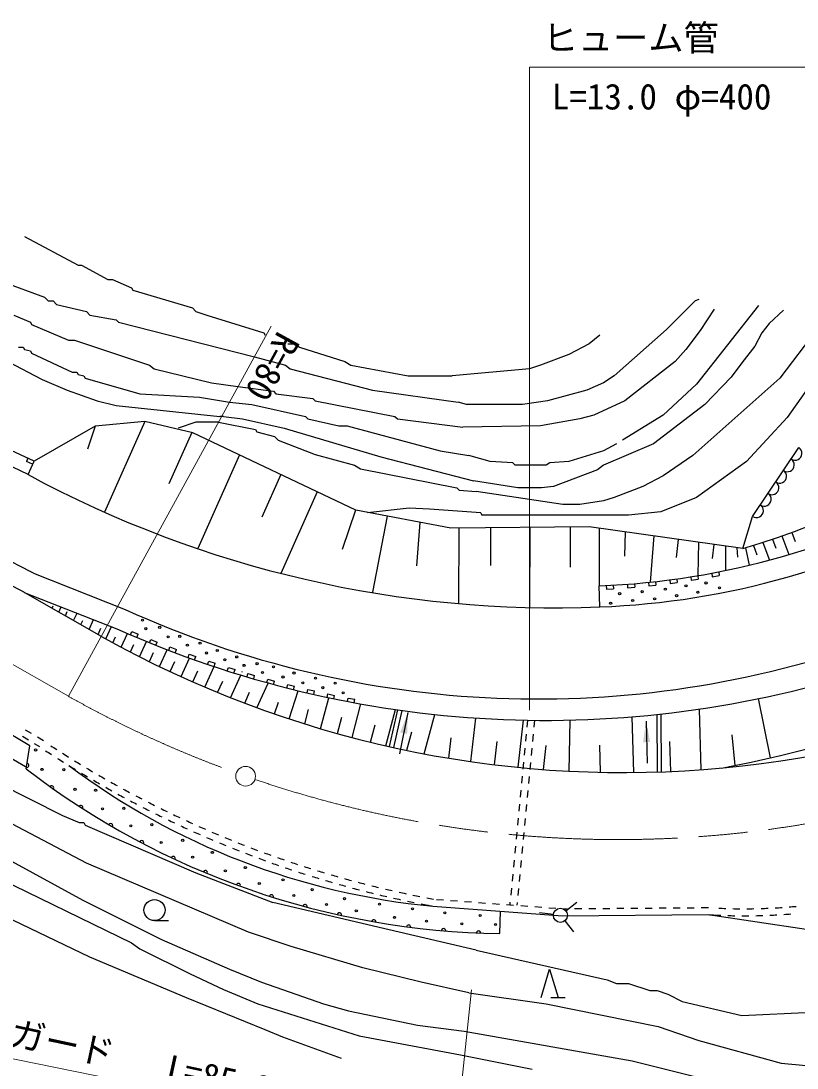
# Model space of a CAD drawing. Units: millimetres, scale not verified. Extents: x 40000 to 680000, y 20000 to 380000.
# Drawn here: x 444069 to 499215, y 238732 to 313144 of the extents above; entities that cross this region are included whole.
import ezdxf
from ezdxf.enums import TextEntityAlignment as Align

# ---------------------------------------------------------------- set-up
doc = ezdxf.new("R2010")
doc.units = ezdxf.units.MM
doc.header["$LTSCALE"] = 1000
doc.linetypes.add('CHAIN', pattern=[18.5, 12, -1.5, 3.5, -1.5])
for name, color, linetype, lineweight in [('M-BGD', 7, 'Continuous', 25), ('M-BMK', 2, 'CHAIN', 13), ('M-BMK-SRVR', 3, 'Continuous', 13), ('M-STR-HTXT', 7, 'Continuous', 13)]:
    doc.layers.add(name, color=color, linetype=linetype, lineweight=lineweight)
doc.styles.add('ＭＳ ゴシック', font='')
doc.styles.get('ＭＳ ゴシック').set_extended_font_data('MS Gothic')

# ---------------------------------------------------------------- blocks, each defined once
blk = doc.blocks.new('filled_arrow')
at = {"color": 0, "linetype": 'Continuous', "lineweight": -2}
blk.add_solid([(7.5, 1.25), (0, 0), (7.5, -1.25)], dxfattribs=at)
blk = doc.blocks.new('open_arrow')
at = {"color": 0, "linetype": 'Continuous', "lineweight": -2}
blk.add_lwpolyline([(7.5, 1.25), (0, 0), (7.5, -1.25)], dxfattribs=at)

msp = doc.modelspace()

# ---------------------------------------------------------------- linework, layer by layer
at = {"layer": 'M-BGD'}
for p, q in [((445003, 281867), (431699, 288008)), ((444580, 280902), (431358, 287268)), ((458454, 285045), (458200, 285045)), ((449347, 284351), (445003, 281867)), ((449347, 284351), (448792, 282713)), ((452876, 284672), (449347, 284351)), ((452876, 284672), (450007, 278235)), ((456284, 283870), (452876, 284672)), ((456207, 283888), (454588, 280256)), ((467873, 278376), (456284, 283870)), ((496053, 277935), (499342, 282827)), ((444560, 282072), (444455, 281845)), ((459595, 282300), (456627, 275642)), ((444899, 281640), (444455, 281845)), ((444580, 280902), (445003, 281867)), ((462528, 280910), (461177, 277877)), ((465120, 279681), (462537, 273885)), ((467852, 278386), (466901, 275587)), ((474610, 277093), (467873, 278376)), ((470081, 277955), (469056, 272539)), ((476742, 278187), (476827, 278017)), ((495369, 275647), (496053, 277935)), ((472420, 277510), (472165, 274410)), ((484454, 277193), (474610, 277093)), ((475190, 277099), (475160, 271736)), ((477443, 277122), (477428, 274443)), ((480234, 277150), (480202, 271457)), ((483102, 277179), (483086, 274325)), ((495369, 275647), (484454, 277193)), ((485165, 277092), (485143, 272998)), ((486993, 276833), (486956, 275110)), ((489034, 276544), (488779, 273260)), ((490770, 276298), (490614, 275015)), ((492205, 276095), (492172, 273724)), ((496784, 276085), (497247, 274827)), ((497465, 276310), (497697, 275679)), ((498145, 276544), (498634, 275216)), ((498843, 276793), (499076, 276160)), ((493303, 275939), (493191, 274951)), ((494120, 275824), (494141, 274093)), ((494933, 275708), (494972, 275047)), ((495560, 275704), (495817, 274465)), ((496120, 275875), (496364, 275213)), ((444950, 273892), (451477, 271328)), ((493151, 273898), (493192, 273651)), ((493646, 273993), (493687, 273746)), ((487156, 273112), (487176, 272863)), ((487658, 273153), (487679, 272904)), ((488662, 273248), (488682, 272998)), ((489163, 273302), (489184, 273053)), ((490165, 273424), (490205, 273177)), ((490205, 273177), (490705, 273245)), ((490664, 273491), (490705, 273245)), ((491661, 273640), (491702, 273393)), ((491702, 273393), (492199, 273475)), ((492159, 273722), (492199, 273475)), ((493192, 273651), (493687, 273746)), ((449802, 269403), (444219, 272581)), ((444293, 272538), (450892, 269947)), ((485201, 271499), (485143, 272998)), ((485647, 273020), (485667, 272770)), ((485667, 272770), (486170, 272797)), ((486150, 273046), (486170, 272797)), ((487176, 272863), (487679, 272904)), ((488682, 272998), (489184, 273053)), ((446280, 271408), (446363, 271589)), ((446753, 271139), (446921, 271506)), ((447223, 270871), (447365, 271181)), ((447815, 270534), (448056, 271061)), ((448323, 270245), (448456, 270536)), ((448914, 269908), (449230, 270599)), ((449548, 269548), (449754, 269999)), ((450105, 269234), (450501, 270100)), ((450603, 268961), (450791, 269372)), ((451201, 268639), (451647, 269614)), ((451853, 269525), (451948, 269756)), ((451948, 269756), (452399, 269563)), ((452303, 269332), (452399, 269563)), ((451845, 268301), (452090, 268835)), ((452497, 267966), (452991, 269046)), ((453207, 268957), (453305, 269192)), ((453305, 269192), (453757, 269005)), ((453661, 268774), (453757, 269005)), ((454573, 268416), (454656, 268657)), ((454656, 268657), (455112, 268478)), ((453198, 267614), (453492, 268256)), ((453909, 267267), (454455, 268461)), ((455031, 268241), (455112, 268478)), ((455950, 267902), (456031, 268138)), ((456031, 268138), (456492, 267973)), ((456411, 267736), (456492, 267973)), ((454674, 266904), (455007, 267629)), ((455450, 266546), (456053, 267864)), ((457132, 265805), (457797, 267259)), ((457336, 267415), (457417, 267651)), ((457417, 267651), (457881, 267495)), ((457800, 267259), (457881, 267495)), ((458731, 266955), (458812, 267192)), ((458812, 267192), (459280, 267045)), ((456285, 266172), (456643, 266953)), ((458970, 265051), (459703, 266653)), ((459198, 266808), (459280, 267045)), ((459667, 266666), (459703, 266653)), ((459748, 266902), (459777, 266892)), ((460135, 266523), (460201, 266765)), ((460201, 266765), (460671, 266627)), ((460605, 266386), (460671, 266627)), ((458045, 265424), (458410, 266222)), ((460836, 264342), (461638, 266094)), ((461548, 266120), (461614, 266361)), ((461614, 266361), (462086, 266232)), ((462020, 265991), (462086, 266232)), ((462968, 265743), (463033, 265984)), ((463033, 265984), (463508, 265865)), ((463443, 265624), (463508, 265865)), ((459968, 264665), (460319, 265433)), ((463125, 263547), (463755, 265547)), ((464395, 265395), (464447, 265639)), ((464447, 265639), (464924, 265530)), ((464872, 265285), (464924, 265530)), ((465354, 262850), (465946, 265050)), ((465829, 265075), (465880, 265320)), ((465880, 265320), (466360, 265219)), ((466308, 264974), (466360, 265219)), ((467268, 264783), (467320, 265028)), ((467320, 265028), (467801, 264937)), ((467750, 264692), (467801, 264937)), ((497329, 260770), (496472, 264985)), ((444691, 261636), (439738, 264588)), ((462089, 263897), (462368, 264725)), ((464233, 263191), (464511, 264223)), ((467592, 262226), (468231, 264604)), ((469995, 261636), (470686, 264207)), ((470266, 261575), (470851, 264184)), ((492406, 259931), (492272, 264241)), ((466555, 262506), (466869, 263675)), ((470559, 261510), (471149, 264142)), ((471562, 263993), (470963, 261053)), ((472721, 261067), (473472, 263858)), ((476040, 260512), (476398, 263605)), ((479394, 260103), (479783, 263456)), ((480068, 263450), (480020, 262953)), ((480570, 263443), (480521, 262946)), ((483032, 259830), (483095, 263459)), ((487619, 259735), (487497, 263691)), ((489245, 263856), (489267, 259768)), ((489545, 263889), (489567, 259778)), ((439065, 263285), (444399, 260153)), ((444813, 262495), (444383, 262751)), ((468916, 261891), (469245, 263114)), ((488490, 263392), (488565, 260392)), ((444613, 262031), (444184, 262287)), ((445672, 261983), (445242, 262239)), ((471490, 261311), (471846, 262634)), ((474481, 260754), (474649, 262205)), ((477709, 260290), (477900, 261944)), ((479972, 262455), (479924, 261957)), ((480473, 262448), (480425, 261950)), ((490251, 259805), (490185, 261941)), ((494829, 260235), (494606, 262418)), ((444442, 259987), (444691, 261636)), ((445405, 261560), (445043, 261775)), ((479876, 261460), (479828, 260962)), ((480377, 261453), (480329, 260955)), ((481199, 259946), (481398, 261663)), ((485251, 259749), (485191, 261687)), ((479779, 260464), (479731, 259967)), ((480281, 260457), (480233, 259960)), ((479683, 259469), (479635, 258971)), ((480185, 259462), (480137, 258964)), ((479587, 258473), (479539, 257976)), ((480089, 258466), (480041, 257969)), ((479491, 257478), (479443, 256980)), ((479993, 257471), (479945, 256973)), ((479395, 256483), (479347, 255985)), ((479896, 256476), (479848, 255978)), ((479299, 255487), (479251, 254990)), ((479800, 255480), (479752, 254983)), ((479202, 254492), (479154, 253994)), ((479704, 254485), (479656, 253987)), ((479106, 253497), (479058, 252999)), ((479608, 253490), (479560, 252992)), ((479010, 252501), (478962, 252004)), ((479512, 252494), (479464, 251997)), ((478914, 251506), (478866, 251008)), ((479416, 251499), (479368, 251001)), ((473329, 250236), (482552, 249554)), ((473593, 250717), (474092, 250681)), ((474590, 250644), (475089, 250607)), ((475588, 250570), (476086, 250533)), ((476585, 250496), (477084, 250459)), ((477582, 250423), (478081, 250386)), ((478580, 250349), (479078, 250312)), ((478818, 250511), (478801, 250333)), ((479320, 250504), (479299, 250296)), ((479577, 250275), (480076, 250238)), ((480574, 250201), (481073, 250165)), ((481571, 250128), (482070, 250091)), ((482569, 250054), (482912, 250057)), ((482791, 249895), (483577, 250514)), ((483412, 250061), (483912, 250064)), ((484412, 250068), (484912, 250072)), ((485412, 250076), (485912, 250080)), ((486412, 250084), (486912, 250088)), ((487412, 250092), (487912, 250095)), ((488412, 250099), (488912, 250103)), ((489411, 250107), (489911, 250111)), ((490411, 250115), (490911, 250119)), ((491411, 250123), (491911, 250126)), ((492411, 250130), (492911, 250134)), ((478106, 248288), (478133, 249881)), ((481902, 249645), (480909, 249763)), ((482552, 249554), (492898, 249634)), ((492898, 249634), (499853, 248591)), ((453561, 249208), (454561, 249208)), ((482708, 249193), (483326, 248407)), ((476403, 247114), (485717, 244997)), ((481031, 243754), (481631, 245754)), ((481631, 245754), (482231, 243754)), ((481731, 243754), (482731, 243754)), ((475303, 239663), (480383, 238647))]:
    msp.add_line(p, q, dxfattribs=at)
for points in [[(393599, 307905), (393684, 307735), (399611, 305619), (403251, 304179), (407061, 302909), (409093, 302401), (412988, 301809), (419592, 300539), (421285, 300031), (422725, 299523), (425095, 298507), (429498, 296305), (432292, 294612), (432546, 294612), (434239, 293765), (437795, 291987), (442621, 289363), (443129, 288939), (445585, 287669), (447363, 286907), (449479, 286145), (450834, 285807), (458200, 285045)], [(444315, 297829), (448125, 295797), (448379, 295797), (450241, 294781), (450580, 294781), (451935, 294189), (452019, 294019), (456253, 292749), (456507, 292495), (457269, 292241), (461333, 290971), (461417, 290802)], [(442791, 294612), (445754, 293511), (446008, 293257), (446347, 293257), (446601, 293003), (448717, 292495), (448971, 292241), (450834, 291903), (451003, 291733), (460655, 289278)], [(492236, 293342), (491982, 293257), (489950, 291225), (486225, 287923), (485463, 287415), (484277, 286907), (481483, 286145), (479705, 285891), (475726, 285891), (475133, 286061)], [(498247, 292580), (497231, 291649), (496723, 290971), (496215, 290040), (495284, 288855), (494522, 287839), (492659, 285891), (489019, 283097), (485463, 281573), (485039, 281235), (481907, 280049), (481060, 279965), (479367, 279965), (476234, 280473)], [(493337, 292665), (492321, 291141), (491305, 289786), (490543, 288939), (486987, 286145), (484785, 285129), (483769, 284875)], [(496469, 292919), (492067, 287331), (489696, 285129), (486817, 283351)], [(443553, 292241), (444738, 291733), (444823, 291564), (447447, 290463), (447871, 290463), (453205, 288685), (453543, 288431), (457607, 287415), (459470, 287161)], [(500618, 291225), (497993, 287754), (491813, 282251), (489696, 280811), (488257, 280049), (486225, 279287), (485463, 279033), (483769, 278779), (482584, 278779), (476403, 279711)], [(463026, 290209), (463534, 290209), (463873, 289955), (467090, 288939), (467513, 288685), (471577, 287923), (474710, 287923)], [(485209, 290802), (484447, 290209), (483007, 289447), (480975, 288685), (480213, 288431), (474710, 287923)], [(502565, 290887), (501041, 288516), (499771, 286738), (498501, 284960), (495623, 281827), (492067, 279287), (489527, 278271), (487241, 278017), (476827, 278017)], [(443891, 289955), (444230, 289955), (444315, 289786), (444738, 289701), (444823, 289532), (447701, 288177), (448040, 288177), (448125, 288008), (448548, 287923), (448633, 287754), (452527, 286653), (456761, 286399), (458877, 286061)], [(460655, 289278), (462857, 288685), (463195, 288431), (469037, 286907), (475133, 286061)], [(459470, 287161), (462010, 286823), (462179, 286653), (464804, 286315), (464973, 286145), (470646, 285045), (470815, 284875), (475472, 284283)], [(458877, 286061), (460486, 285891), (464296, 285045), (464465, 284875), (466667, 284367), (467259, 284367), (473863, 282589), (475895, 282251)], [(458454, 285045), (459809, 284875), (462772, 284198), (469630, 282166), (476234, 280473)], [(458115, 284621), (456507, 284621), (455237, 284198)], [(458115, 284621), (460740, 284113), (460825, 283944), (462095, 283605), (462349, 283351), (464973, 282335), (467767, 281573), (468191, 281319), (475049, 279965), (475218, 279795), (476403, 279711)], [(483769, 284875), (480975, 284367), (475472, 284283)], [(486394, 283097), (485463, 282589), (483007, 281827), (481653, 281743), (481399, 281573), (479197, 281573), (479028, 281743), (477419, 281827), (475895, 282251)], [(476742, 278187), (473101, 278441), (471662, 278525), (468699, 278187)], [(437880, 261253), (441182, 259475), (441436, 259475), (441690, 259221), (441944, 259221), (442198, 258967), (442452, 258967), (447024, 256681), (448209, 256173), (448548, 256173), (448633, 256004), (456507, 252617), (461976, 250494)], [(475895, 244066), (472509, 244828), (468360, 245844), (463280, 247368), (460232, 248384), (448717, 253295), (436779, 259560)], [(435679, 257359), (437965, 256427), (442452, 254141), (442875, 253718), (444907, 252617), (448463, 250670), (454051, 247876), (458877, 245759), (461163, 244828), (465566, 243304), (467344, 242796), (472255, 241780), (475557, 241357)], [(434578, 255327), (441690, 252617), (451935, 247622), (452527, 247199), (456083, 245421), (458454, 244320), (460909, 243304), (468106, 241018), (475303, 239663)], [(466836, 239409), (462687, 240933), (461417, 241441), (455829, 243727), (448971, 246606), (433816, 253887)], [(476403, 247114), (470223, 248553), (461976, 250494)], [(485717, 244997), (486394, 244743), (487241, 244743), (488765, 244235), (489273, 244235), (490035, 243981), (491051, 243473), (495284, 242457), (500279, 242711)], [(475895, 244066), (481399, 243304), (489357, 241695), (492236, 240679), (498078, 239071), (500872, 238817)], [(475557, 241357), (487495, 239240), (494607, 237462)]]:
    msp.add_lwpolyline(points, dxfattribs=at)
for centre, radius in [((492746, 273205), 75), ((486610, 272443), 75), ((488214, 272583), 75), ((489858, 272764), 75), ((490660, 272303), 75), ((491322, 273004), 75), ((492164, 272543), 75), ((493708, 272864), 75), ((485969, 271761), 75), ((487533, 271962), 75), ((489097, 272082), 75), ((452705, 270555), 75), ((453928, 270054), 75), ((452946, 269953), 75), ((454530, 269372), 75), ((455352, 269412), 75), ((455893, 268790), 75), ((456796, 268931), 75), ((457257, 268229), 75), ((458019, 268409), 75), ((459402, 267948), 75), ((458560, 267748), 75), ((459923, 267347), 75), ((460846, 267467), 75), ((462009, 267247), 75), ((461227, 266846), 75), ((462690, 266525), 75), ((463472, 266805), 75), ((464996, 266445), 75), ((464094, 266104), 75), ((465517, 265763), 75), ((466400, 266084), 75), ((466961, 265402), 75), ((445113, 261337), 75), ((445568, 259955), 75), ((447119, 259938), 75), ((447911, 258539), 75), ((449377, 258472), 75), ((449866, 257157), 75), ((451382, 257191), 75), ((451871, 255944), 75), ((453371, 256028), 75), ((454028, 254764), 75), ((455562, 254916), 75), ((456269, 253719), 75), ((457668, 254057), 75), ((460010, 252978), 75), ((458595, 252742), 75), ((461005, 251849), 75), ((462690, 252102), 75), ((463465, 250989), 75), ((464763, 251411), 75), ((467055, 250770), 75), ((453561, 249958), 750), ((465774, 250349), 75), ((469549, 250383), 75), ((471891, 250046), 75), ((482399, 249586), 500), ((467897, 249911), 75), ((470610, 249439), 75), ((474183, 249759), 75), ((476694, 249574), 75), ((472885, 249169), 75), ((475396, 248984), 75), ((477789, 248934), 75)]:
    msp.add_circle(centre, radius, dxfattribs=at)
for centre, radius, start, end in [((478492, 332640), 59440, 286.49504, 326.03245), ((482986, 328236), 55280, 272.2356, 326.74624), ((482986, 328236), 56780, 272.2356, 326.38801), ((340977, 77993), 221781, 62.04303, 71.98395), ((340977, 77993), 220281, 62.04303, 71.98395), ((499075, 282415), 491, 235.07834, 57.10911), ((498527, 281599), 491, 235.07834, 57.10911), ((482037, 350269), 78834, 241.63163, 272.30066), ((497979, 280784), 491, 235.07834, 57.10911), ((497431, 279968), 491, 235.07834, 57.10911), ((496883, 279153), 491, 235.07834, 57.10911), ((496335, 278338), 491, 235.07834, 57.10911), ((486904, 335731), 76000, 240.77919, 307.82012), ((480611, 332839), 73982, 280.30132, 306.84582), ((480804, 335679), 70718, 245.49926, 289.77954), ((481365, 338041), 74602, 245.89072, 288.16718), ((486991, 324016), 75035, 236.72481, 237.1066), ((486991, 324016), 74535, 236.81182, 237.19617), ((486991, 324016), 75035, 237.48839, 237.87019), ((486991, 324016), 74535, 237.58053, 237.96488), ((486991, 324016), 74535, 238.34924, 238.73359), ((478870, 304769), 56486, 232.44699, 269.22544), ((444480, 260240), 150, 261.41638, 81.41638), ((478194, 301268), 51264, 233.16557, 264.55407), ((486991, 324016), 75035, 238.25198, 238.63378), ((486991, 324016), 74535, 239.11795, 239.5023), ((486991, 324016), 75035, 239.01557, 239.39736), ((486991, 324016), 75035, 239.77916, 240.16095), ((486991, 324016), 74535, 239.88666, 240.27101), ((486991, 324016), 74535, 240.65537, 241.03972), ((446257, 258650), 150, 324.50463, 144.96462), ((486991, 324016), 75035, 240.54275, 240.92454), ((486991, 324016), 74535, 241.42408, 241.80843), ((486991, 324016), 75035, 241.30633, 241.68813), ((486991, 324016), 75035, 242.06992, 242.45172), ((486991, 324016), 74535, 242.19279, 242.57714), ((486991, 324016), 74535, 242.9615, 243.34586), ((448319, 257251), 150, 329.55817, 144.96462), ((486991, 324016), 75035, 242.83351, 243.2153), ((486991, 324016), 75035, 243.5971, 243.97889), ((486991, 324016), 74535, 243.73021, 244.11457), ((486991, 324016), 74535, 244.49892, 244.88328), ((450447, 255955), 150, 329.77455, 149.77455), ((486991, 324016), 75035, 244.36069, 244.74248), ((486991, 324016), 74535, 245.26763, 245.65199), ((486991, 324016), 75035, 245.12427, 245.50607), ((486991, 324016), 75035, 245.88786, 246.26966), ((486991, 324016), 74535, 246.03634, 246.4207), ((486991, 324016), 74535, 246.80505, 247.18941), ((452647, 254745), 150, 330.37466, 154.29826), ((486991, 324016), 75035, 246.65145, 247.03324), ((486991, 324016), 75035, 247.41504, 247.79683), ((486991, 324016), 74535, 247.57376, 247.95812), ((486991, 324016), 74535, 248.34247, 248.72683), ((454892, 253623), 150, 335.46648, 154.29826), ((486991, 324016), 75035, 248.17863, 248.56042), ((486991, 324016), 75035, 248.94221, 249.32401), ((486991, 324016), 74535, 249.11118, 249.49554), ((486991, 324016), 74535, 249.87989, 250.26425), ((486991, 324016), 75035, 249.7058, 250.0876), ((486991, 324016), 75035, 250.46939, 250.85118), ((486991, 324016), 74535, 250.6486, 251.03296), ((486991, 324016), 74535, 251.41731, 251.80167), ((486991, 324016), 74535, 252.18602, 252.57038), ((457174, 252622), 150, 335.24521, 159.57424), ((486991, 324016), 75035, 251.23298, 251.61477), ((486991, 324016), 75035, 251.99657, 252.37836), ((486991, 324016), 75035, 252.76015, 253.14195), ((486991, 324016), 74535, 252.95473, 253.33909), ((486991, 324016), 74535, 253.72345, 254.1078), ((459512, 251703), 150, 340.34429, 159.57424), ((486991, 324016), 75035, 253.52374, 253.90554), ((486991, 324016), 75035, 254.28733, 254.66912), ((486991, 324016), 74535, 254.49216, 254.87651), ((486991, 324016), 75035, 255.05092, 255.43271), ((486991, 324016), 74535, 255.26087, 255.64522), ((486991, 324016), 74535, 256.02958, 256.41393), ((461867, 250901), 150, 342.67615, 161.84887), ((486991, 324016), 75035, 255.81451, 256.1963), ((486991, 324016), 75035, 256.57809, 256.95989), ((486991, 324016), 74535, 256.79829, 257.18264), ((486991, 324016), 75035, 257.34168, 257.72348), ((486991, 324016), 74535, 257.567, 257.95135), ((486991, 324016), 74535, 258.33571, 258.72006), ((486991, 324016), 74535, 259.10442, 259.48877), ((464255, 250205), 150, 345.70644, 164.30369), ((486991, 324016), 75035, 258.10527, 258.48706), ((486991, 324016), 75035, 258.86886, 259.25065), ((486991, 324016), 75035, 259.25065, 259.50977), ((495462, 289829), 39776, 267.39537, 268.11559), ((495462, 289829), 39776, 268.83581, 269.55604), ((495462, 289829), 39776, 270.27626, 270.99648), ((495462, 289829), 39776, 271.7167, 272.43692), ((495462, 289829), 39776, 273.15714, 273.87737), ((495462, 289829), 39776, 274.59759, 275.31781), ((466695, 249616), 150, 345.70644, 169.39663), ((495463, 289821), 40269, 266.34873, 266.90433), ((495463, 289821), 40269, 266.90433, 267.61575), ((495463, 289821), 40269, 268.32717, 269.03859), ((495463, 289821), 40269, 269.75001, 270.46143), ((495463, 289821), 40269, 271.17284, 271.88426), ((495463, 289821), 40269, 272.59568, 273.3071), ((495463, 289821), 40269, 274.01852, 274.72994), ((469139, 249121), 150, 352.81146, 167.35075), ((471614, 248751), 150, 352.81146, 172.42898), ((474104, 248489), 150, 353.51415, 176.80595), ((476592, 248332), 150, 356.80595, 178.5716)]:
    msp.add_arc(centre, radius, start, end, dxfattribs=at)
at = {"layer": 'M-BMK'}
msp.add_line((447447, 265148), (441864, 268326), dxfattribs=at)
for start, end in [(251.18077, 308.38603), (240.77919, 250.17809)]:
    msp.add_arc((486501, 334968), 80000, start, end, dxfattribs=at)
at = {"layer": 'M-BMK-SRVR'}
msp.add_circle((460033, 259473), 700, dxfattribs=at)
at = {"layer": 'M-STR-HTXT'}
for p, q in [((461855, 291462), (447447, 265148)), ((395191, 249129), (474977, 233031)), ((476087, 244295), (474779, 232050))]:
    msp.add_line(p, q, dxfattribs=at)
msp.add_lwpolyline([(480199, 264155), (480199, 309857), (500050, 309857)], dxfattribs=at)

# ---------------------------------------------------------------- block references
at = {"layer": 'M-BGD', "xscale": 200, "yscale": 200}
for p, rotation in [((471562, 263993), 258.5), ((488490, 263392), 271.4)]:
    msp.add_blockref('filled_arrow', p, dxfattribs=dict(at, rotation=rotation))
at = {"layer": 'M-STR-HTXT', "rotation": 90}
msp.add_blockref('open_arrow', (480199, 264155), dxfattribs=at)

# ---------------------------------------------------------------- texts
at = {"layer": 'M-STR-HTXT', "style": 'ＭＳ ゴシック'}
msp.add_text('ヒューム管', height=1833, dxfattribs=at).set_placement((487397, 310481), align=Align.BOTTOM_CENTER)
msp.add_text('L=13.0 φ=400', height=1833, dxfattribs=at).set_placement((481783, 306301), align=Align.BOTTOM_LEFT)
for s, rotation, p in [('R=80', 241.298, (461855, 291462)), ('ストーンガード', 348, (433254, 241926)), ('L=85.0', 347.721, (454173, 237372))]:
    msp.add_text(s, height=1833, rotation=rotation, dxfattribs=at).set_placement(p, align=Align.BOTTOM_LEFT)

doc.saveas('drawing.dxf')
